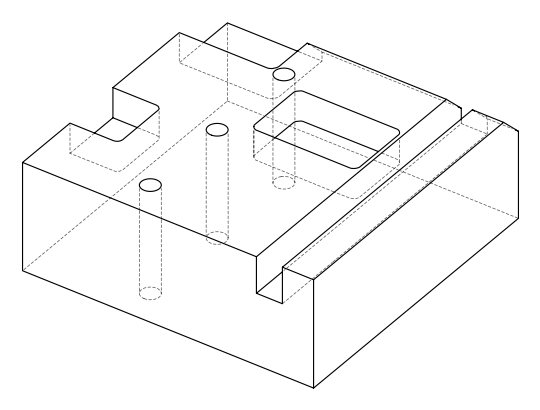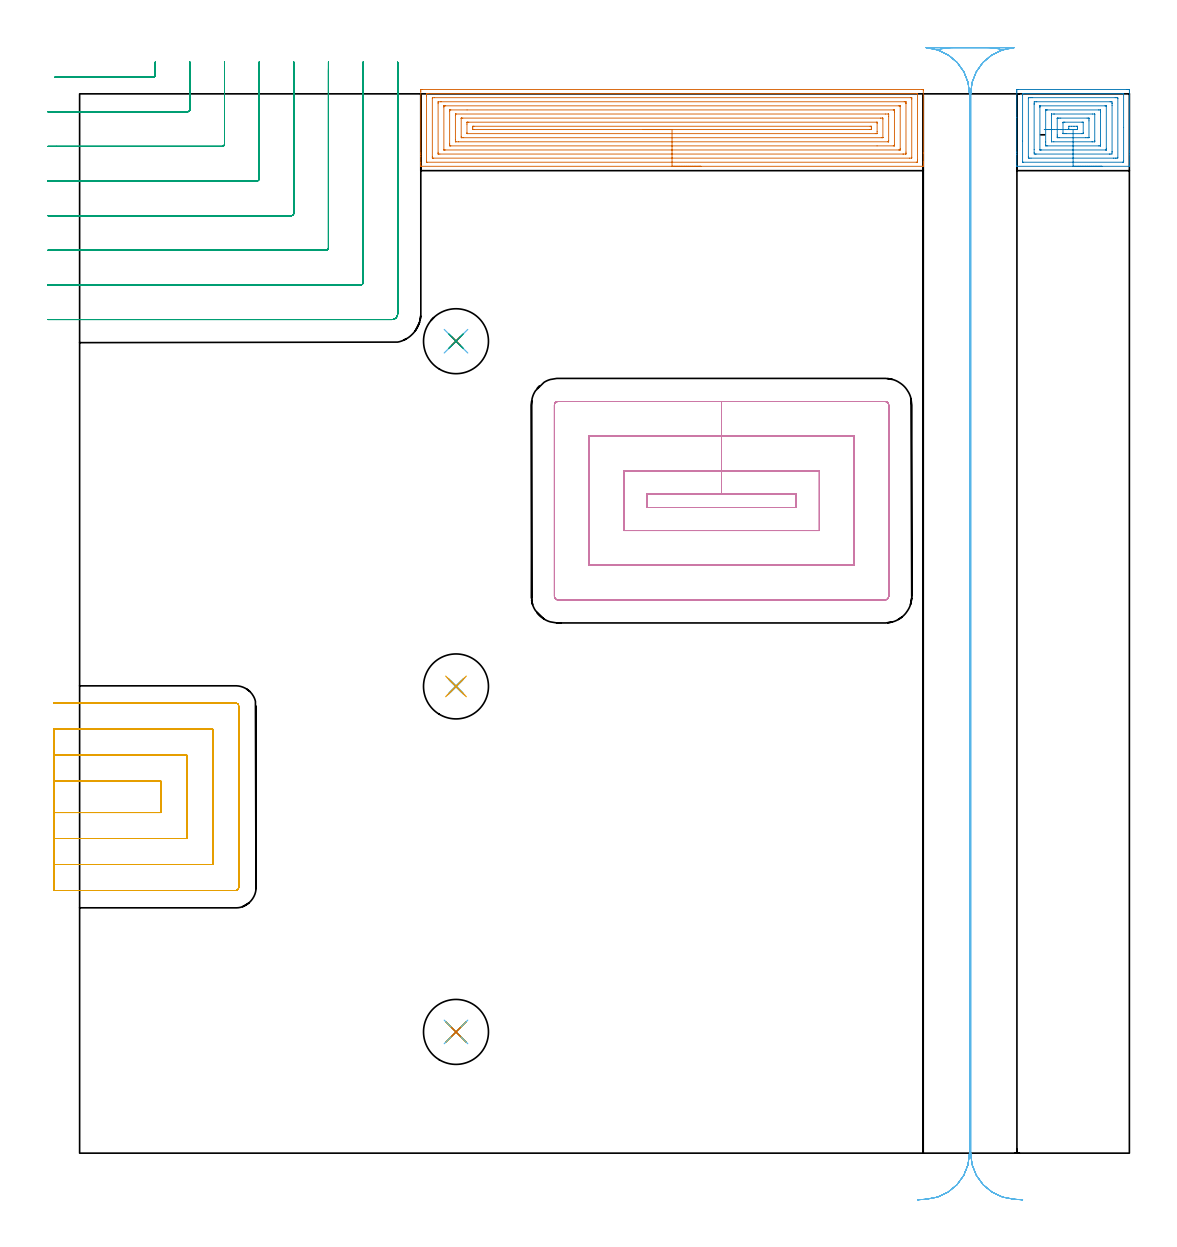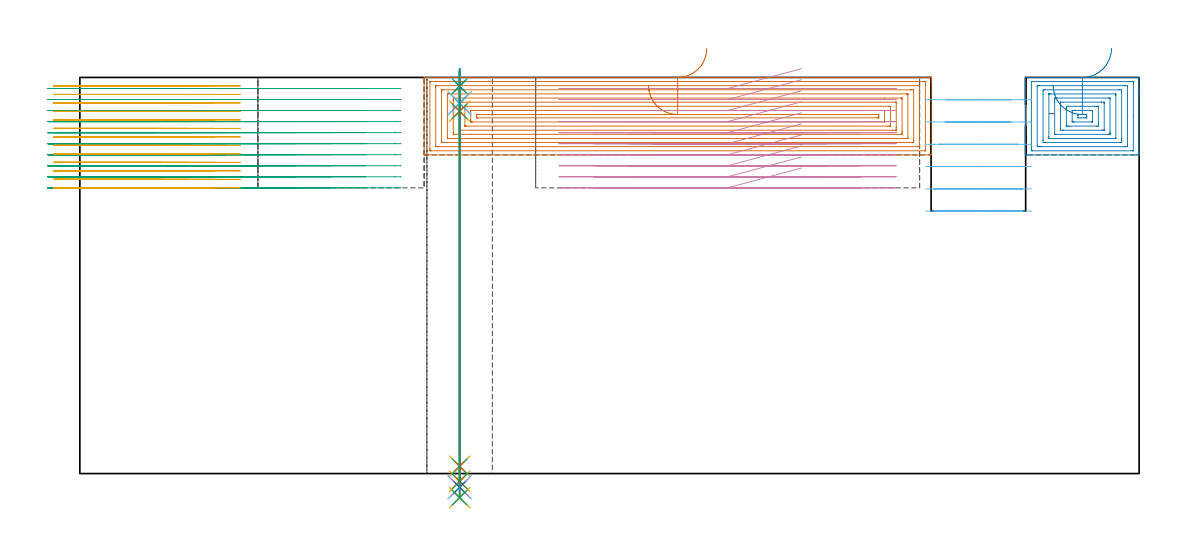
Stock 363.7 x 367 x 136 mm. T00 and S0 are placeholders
(PLAN: 21 operations, 16 tool changes, 97.4 min)
(1 AREA_MILL | FG_CHAMFER_SURFACE | UGT0205_001 | 14.25 min | 67538 mm3)
(2 AREA_MILL_1 | FG_CHAMFER_SURFACE_1 | UGT0205_001 | 3.44 min | 16769 mm3)
(3 MILL_CORNER_NOTCH_RECTANGULAR | CORNER_NOTCH_RECTANGULAR | NXT0201_012 | Follow Part, ap 4, ae 75% | 22.3 min | 382401 mm3)
(4 MILL_RECTANGULAR_POCKET | POCKET_RECTANGULAR_STRAIGHT | NXT0201_012 | Follow Part, ap 4, ae 75% | 20.35 min | 420401 mm3)
(5 MILL_SLOT | SLOT_PARTIAL_RECTANGULAR | NXT0201_011 | Follow Part, ap 3, ae 75% | 21.03 min | 177300 mm3)
(6 MILL_RECTANGULAR_SLOT | SLOT_RECTANGULAR | UGT0201_004 | Follow Part, ap 8, ae 75% | 10.43 min | 539996 mm3)
(7 SPOT_DRILL | STEP1HOLE | NXT0321_9005460120000 | 0.05 min | 153 mm3)
(8 SPOT_DRILL_1 | STEP1HOLE_1 | NXT0321_9005460120000 | 0.05 min | 179 mm3)
(9 SPOT_DRILL_2 | STEP1HOLE_2 | NXT0321_9005460120000 | 0.05 min | 216 mm3)
(10 DRILL_BLIND_HOLE_INTO_CENTER | STEP1HOLE | NXT0301_030 | 0.05 min | 89 mm3)
(11 GUN_DRILL_THROUGH_HOLE | STEP1HOLE | UGT0307_001 | 0.6 min | 2572 mm3)
(12 SPADE_DRILL_TO_ENLARGE_THROUGH_HOLE | STEP1HOLE | UGT0306_005 | 0.57 min | 19640 mm3)
(13 DRILL_TO_ENLARGE_THROUGH_HOLE | STEP1HOLE | UGT0301_054 | 0.59 min | 31497 mm3)
(14 DRILL_BLIND_HOLE_INTO_CENTER_1 | STEP1HOLE_1 | NXT0301_030 | 0.05 min | 110 mm3)
(15 GUN_DRILL_THROUGH_HOLE_1 | STEP1HOLE_1 | UGT0307_001 | 0.6 min | 2512 mm3)
(16 SPADE_DRILL_TO_ENLARGE_THROUGH_HOLE_1 | STEP1HOLE_1 | UGT0306_005 | 0.57 min | 19631 mm3)
(17 DRILL_TO_ENLARGE_THROUGH_HOLE_1 | STEP1HOLE_1 | UGT0301_054 | 0.59 min | 31571 mm3)
(18 DRILL_BLIND_HOLE_INTO_CENTER_2 | STEP1HOLE_2 | NXT0301_030 | 0.05 min | 190 mm3)
(19 GUN_DRILL_THROUGH_HOLE_2 | STEP1HOLE_2 | UGT0307_001 | 0.6 min | 2460 mm3)
(20 SPADE_DRILL_TO_ENLARGE_THROUGH_HOLE_2 | STEP1HOLE_2 | UGT0306_005 | 0.57 min | 19598 mm3)
(21 DRILL_TO_ENLARGE_THROUGH_HOLE_2 | STEP1HOLE_2 | UGT0301_054 | 0.59 min | 31603 mm3)
(TOOL UGT0205_001 | Chamfer Mill 20 x 3 x 45 deg. | D20 FL50 Z2)
(TOOL NXT0201_012 | ENDMILL 16mm [2P460-1600-NA 1630] | D16 FL38 Z6)
(TOOL NXT0201_011 | ENDMILL 12mm [2P460-1200-NA 1630] | D12 FL38 Z6)
(TOOL UGT0201_004 | End Mill 32 mm | D32 FL53 Z6)
(TOOL NXT0321_9005460120000 | NC Spot Drill, 142deg, 12mm, Carbide, Uncoated | D12 PA142 FL30 Z2)
(TOOL NXT0301_030 | Carbide Drill 5.9mm [860.1-0590-018A1-MM 2214] | D5.9 PA140 FL28 Z2)
(TOOL UGT0307_001 | Gun Drill 5 mm | D5 PA130 FL24 Z1)
(TOOL UGT0306_005 | Spade Drill 14.5mm | D14.5 PA132 FL10 Z2)
(TOOL UGT0301_054 | Twist Drill 22.5 mm | D22.5 PA118 FL155 Z2)
(OP 1 AREA_MILL)
G17 G21 G94 G90
T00 M6
G54
G17 G0 G90 X215.25 Y341.9 S1061 M3
G43 Z146. H0
G94 G1 X215.212 Z145.128 F250.
X215.098 Z144.263
X214.909 Z143.412
X214.647 Z142.58
X214.313 Z141.774
X213.91 Z141.
X213.442 Z140.264
X212.91 Z139.572
X212.321 Z138.929
X211.678 Z138.34
X210.986 Z137.808
X210.25 Z137.34
X209.476 Z136.937
X208.67 Z136.603
X207.838 Z136.341
X206.986 Z136.152
X206.122 Z136.038
X205.25 Z136.
X118.344
X118.209 Y341.903 Z135.988
X118.207 Y341.913 Z135.978
X118.2 Y342.214 Z135.685
Y342.696 Z135.203
Y343.268 Z134.627
Y345.322 Z132.575
Y345.92 Z131.975
Y346.505 Z131.391
Y367.716 Z110.181
X118.203 Y368.015 Z109.882
X118.209 Y368.491 Z109.406
X118.307 Y368.494 Z109.403
X118.79 Y368.5 Z109.4
X291.71
X292.117 Y368.496 Z109.402
X292.29 Y368.491 Z109.406
X292.3 Y368.314 Z109.583
Y346.505 Z131.391
Y343.554 Z134.342
Y343.268 Z134.627
Y342.696 Z135.203
Y342.214 Z135.685
Y341.914 Z135.977
X292.292 Y341.903 Z135.988
X292.156 Y341.9 Z136.
X205.25
Y343.314 Z134.586
X120.353 Y343.315 Z134.585
X120.266 Y343.316 Z134.584
X120.224 Y343.319 Z134.581
X120.211 Y343.321 Z134.579
X120.208 Y343.334 Z134.566
X120.204 Y343.426 Z134.474
X120.2 Y343.637 Z134.263
Y366.248 Z111.652
X120.202 Y366.615 Z111.285
X120.21 Y366.986 Z110.914
X120.213 Y367.079 Z110.821
X120.256 Y367.081 Z110.819
X120.361 Y367.084 Z110.816
X120.573 Y367.086 Z110.814
X120.619
X290.147 Y367.085 Z110.815
X290.234 Y367.084 Z110.816
X290.276 Y367.081 Z110.819
X290.29 Y367.079 Z110.821
X290.292 Y367.066 Z110.834
X290.296 Y366.974 Z110.926
X290.3 Y366.763 Z111.137
Y344.152 Z133.748
X290.298 Y343.784 Z134.116
X290.29 Y343.414 Z134.486
X290.287 Y343.321 Z134.579
X290.244 Y343.319 Z134.581
X290.139 Y343.316 Z134.584
X289.927 Y343.314 Z134.586
X289.881
X205.25
Y344.728 Z133.172
X122.665 Y344.729 Z133.171
X122.355 Y344.73 Z133.17
X122.252 Y344.733 Z133.167
X122.22 Y344.735 Z133.165
X122.21 Y344.745 Z133.155
X122.206 Y344.78 Z133.12
X122.202 Y344.882 Z133.018
X122.2 Y345.036 Z132.864
Y345.19 Z132.71
X122.201 Y365.364 Z112.536
X122.202 Y365.515 Z112.385
X122.21 Y365.664 Z112.236
X122.355 Y365.667 Z112.233
X122.937 Y365.671 Z112.229
X287.835
X288.145 Y365.67 Z112.23
X288.248 Y365.667 Z112.233
X288.28 Y365.665 Z112.235
X288.29 Y365.655 Z112.245
X288.294 Y365.62 Z112.28
X288.298 Y365.518 Z112.382
X288.3 Y365.364 Z112.536
Y365.21 Z112.69
X288.299 Y345.036 Z132.864
X288.298 Y344.884 Z133.016
X288.29 Y344.735 Z133.165
X288.145 Y344.733 Z133.167
X287.563 Y344.729 Z133.171
X205.25 Y344.728 Z133.172
Y346.143 Z131.757
X124.804
X124.294 Y346.147 Z131.753
X124.239 Y346.149 Z131.751
X124.21 Y346.152 Z131.748
X124.208 Y346.193 Z131.707
X124.204 Y346.376 Z131.524
X124.2 Y346.742 Z131.158
Y363.596 Z114.304
X124.206 Y364.007 Z113.893
X124.21 Y364.212 Z113.688
X124.218 Y364.251 Z113.649
X124.268 Y364.253 Z113.647
X124.365 Y364.255 Z113.645
X125.029 Y364.257 Z113.643
X125.254
X285.696
X286.206 Y364.253 Z113.647
X286.261 Y364.251 Z113.649
X286.29 Y364.248 Z113.652
X286.292 Y364.207 Z113.693
X286.296 Y364.024 Z113.876
X286.3 Y363.658 Z114.242
Y363.596 Z114.304
X286.299 Y346.804 Z131.096
X286.294 Y346.393 Z131.507
X286.29 Y346.188 Z131.712
X286.282 Y346.149 Z131.751
X286.232 Y346.147 Z131.753
X286.135 Y346.145 Z131.755
X285.471 Y346.143 Z131.757
X285.246
X205.25
Y347.557 Z130.343
X126.68
X126.417 Y347.56 Z130.34
X126.242 Y347.564 Z130.336
X126.208 Y347.568 Z130.332
X126.205 Y347.576 Z130.324
X126.202 Y347.601 Z130.299
X126.201 Y347.687 Z130.213
X126.2 Y362.435 Z115.465
X126.202 Y362.712 Z115.188
X126.205 Y362.788 Z115.112
X126.21 Y362.824 Z115.076
X126.216 Y362.836 Z115.064
X126.285 Y362.838 Z115.062
X126.548 Y362.842 Z115.058
X126.68 Y362.843 Z115.057
X283.82
X284.083 Y362.84 Z115.06
X284.258 Y362.836 Z115.064
X284.292 Y362.832 Z115.068
X284.295 Y362.824 Z115.076
X284.298 Y362.799 Z115.101
X284.299 Y362.712 Z115.188
X284.3 Y347.965 Z129.935
X284.298 Y347.687 Z130.213
X284.295 Y347.612 Z130.288
X284.29 Y347.576 Z130.324
X284.284 Y347.564 Z130.336
X284.215 Y347.562 Z130.338
X283.952 Y347.558 Z130.342
X283.82 Y347.557 Z130.343
X205.25
Y348.971 Z128.929
X128.595 Y348.972 Z128.928
X128.432 Y348.973 Z128.927
X128.302 Y348.975 Z128.925
X128.224 Y348.978 Z128.922
X128.21 Y349.064 Z128.836
X128.205 Y349.455 Z128.445
X128.201 Y349.846 Z128.054
X128.2 Y360.945 Z116.955
X128.202 Y361.334 Z116.566
X128.206 Y361.392 Z116.508
X128.21 Y361.42 Z116.48
X128.23 Y361.422 Z116.478
X128.351 Y361.426 Z116.474
X128.595 Y361.428 Z116.472
X134.234 Y361.429 Z116.471
X281.905 Y361.428 Z116.472
X282.068 Y361.427 Z116.473
X282.198 Y361.425 Z116.475
X282.276 Y361.422 Z116.478
X282.29 Y361.336 Z116.564
X282.295 Y360.945 Z116.955
X282.299 Y360.554 Z117.346
X282.3 Y349.455 Z128.445
X282.298 Y349.066 Z128.834
X282.294 Y349.008 Z128.892
X282.29 Y348.98 Z128.92
X282.27 Y348.978 Z128.922
X282.149 Y348.974 Z128.926
X281.905 Y348.972 Z128.928
X276.279 Y348.971 Z128.929
X205.25
Y350.385 Z127.515
X131.269
X130.377 Y350.386 Z127.514
X130.329 Y350.387 Z127.513
X130.21 Y350.392 Z127.508
X130.203 Y350.429 Z127.471
X130.202 Y350.441 Z127.459
X130.2 Y350.514 Z127.386
Y351.223 Z126.677
X130.201 Y359.529 Z118.371
X130.206 Y359.88 Z118.02
X130.21 Y359.98 Z117.92
X130.215 Y360.009 Z117.891
X130.221 Y360.01 Z117.89
X130.272 Y360.013 Z117.887
X130.377 Y360.014 Z117.886
X130.424 Y360.015 Z117.885
X279.231
X280.123 Y360.014 Z117.886
X280.171 Y360.013 Z117.887
X280.29 Y360.008 Z117.892
X280.297 Y359.971 Z117.929
X280.298 Y359.959 Z117.941
X280.3 Y359.885 Z118.015
Y359.177 Z118.723
X280.299 Y350.871 Z127.029
X280.294 Y350.52 Z127.38
X280.29 Y350.42 Z127.48
X280.285 Y350.391 Z127.509
X280.279 Y350.39 Z127.51
X280.228 Y350.387 Z127.513
X280.123 Y350.385 Z127.515
X280.076
X205.25
Y351.8 Z126.101
X133.051 Z126.1
X132.468 Y351.801 Z126.099
X132.302 Y351.804 Z126.096
X132.25 Y351.806 Z126.094
X132.21 Y351.816 Z126.084
X132.2 Y352.107 Z125.793
X132.201 Y358.504 Z119.396
X132.202 Y358.557 Z119.343
X132.206 Y358.583 Z119.317
X132.209 Y358.591 Z119.309
X132.227 Y358.593 Z119.307
X132.432 Y358.597 Z119.303
X132.742 Y358.6 Z119.3
X277.449
X278.032 Y358.599 Z119.301
X278.198 Y358.596 Z119.304
X278.25 Y358.594 Z119.306
X278.29 Y358.584 Z119.316
X278.3 Y358.293 Z119.607
X278.299 Y351.896 Z126.004
X278.297 Y351.843 Z126.057
X278.294 Y351.817 Z126.083
X278.291 Y351.809 Z126.091
X278.273 Y351.806 Z126.094
X278.068 Y351.803 Z126.097
X277.758 Y351.8 Z126.1
X205.25 Z126.101
Y353.214 Z124.686
X134.291
X134.238 Y353.217 Z124.683
X134.218 Y353.22 Z124.68
X134.21 Y353.23 Z124.67
X134.201 Y353.618 Z124.282
Y356.526 Z121.374
X134.208 Y357.147 Z120.753
X134.218 Y357.18 Z120.72
X134.252 Y357.183 Z120.717
X134.334 Y357.185 Z120.715
X134.501 Y357.186 Z120.714
X134.834
X276.209
X276.262 Y357.183 Z120.717
X276.282 Y357.18 Z120.72
X276.29 Y357.17 Z120.73
X276.299 Y356.782 Z121.118
Y353.874 Z124.026
X276.292 Y353.253 Z124.647
X276.282 Y353.22 Z124.68
X276.248 Y353.217 Z124.683
X276.166 Y353.215 Z124.685
X275.999 Y353.214 Z124.686
X275.666
X205.25
Y354.628 Z123.272
X136.617
X136.486 Y354.629 Z123.271
X136.225 Y354.635 Z123.265
X136.208 Y354.637 Z123.263
X136.205 Y354.643 Z123.257
X136.201 Y354.663 Z123.237
X136.2 Y355.171 Z122.729
X136.203 Y355.642 Z122.258
X136.207 Y355.745 Z122.155
X136.21 Y355.764 Z122.136
X136.267 Y355.768 Z122.132
X136.354 Y355.77 Z122.13
X136.486 Y355.772 Z122.128
X136.617
X273.883
X274.015 Y355.771 Z122.129
X274.276 Y355.765 Z122.135
X274.292 Y355.762 Z122.138
X274.295 Y355.757 Z122.143
X274.299 Y355.737 Z122.163
X274.3 Y355.229 Z122.671
X274.297 Y354.758 Z123.142
X274.293 Y354.655 Z123.245
X274.29 Y354.636 Z123.264
X274.233 Y354.632 Z123.268
X274.146 Y354.629 Z123.271
X274.014 Y354.628 Z123.272
X273.883
X205.25
X204.378 Z123.31
X203.514 Z123.424
X202.662 Z123.613
X201.83 Z123.875
X201.024 Z124.209
X200.25 Z124.612
X199.514 Z125.081
X198.822 Z125.612
X198.179 Z126.201
X197.59 Z126.844
X197.058 Z127.536
X196.59 Z128.272
X196.187 Z129.046
X195.853 Z129.852
X195.591 Z130.684
X195.402 Z131.536
X195.288 Z132.4
X195.25 Z133.272
G0 Z146.
M5
M2
(OP 2 AREA_MILL_1)
G17 G21 G94 G90
T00 M6
G54
G17 G0 G90 X354.2 Y341.9 S1061 M3
G43 Z146. H0
G94 G1 X354.162 Z145.128 F250.
X354.048 Z144.263
X353.859 Z143.412
X353.597 Z142.58
X353.263 Z141.774
X352.86 Z141.
X352.392 Z140.264
X351.86 Z139.572
X351.271 Z138.929
X350.628 Z138.34
X349.936 Z137.808
X349.2 Z137.34
X348.426 Z136.937
X347.62 Z136.603
X346.788 Z136.341
X345.936 Z136.152
X345.072 Z136.038
X344.2 Z136.
X324.748
X324.71 Y341.905 Z135.993
X324.7 Y342.005 Z135.894
Y346.015 Z131.883
Y346.804 Z131.09
Y358.783 Z119.113
Y367.621 Z110.275
X324.702 Y368.015 Z109.88
X324.707 Y368.491 Z109.405
X324.711 Y368.494 Z109.402
X325.19 Y368.5 Z109.4
X362.725
X363.21 Y368.499 Z109.401
X363.689 Y368.494 Z109.402
X363.693 Y368.491 Z109.405
X363.698 Y368.015 Z109.88
X363.7 Y367.526 Z110.37
Y347.293 Z130.601
Y346.804 Z131.09
Y346.015 Z131.883
Y345.92 Z131.979
X363.699 Y342.002 Z135.896
X363.69 Y341.905 Z135.993
X363.652 Y341.9 Z136.
X344.2
Y343.314 Z134.586
X326.912
X326.758 Y343.316 Z134.584
X326.721 Y343.318 Z134.582
X326.71 Y343.321 Z134.579
X326.706 Y343.331 Z134.569
X326.701 Y343.365 Z134.535
X326.7 Y350.597 Z127.303
Y366.506 Z111.394
X326.702 Y366.764 Z111.136
X326.705 Y366.936 Z110.964
X326.71 Y367.069 Z110.831
X326.751 Y367.079 Z110.821
X326.958 Y367.085 Z110.815
X327.004
X361.488 Y367.086 Z110.814
X361.642 Y367.084 Z110.816
X361.679 Y367.082 Z110.818
X361.69 Y367.079 Z110.821
X361.694 Y367.069 Z110.831
X361.699 Y367.035 Z110.865
X361.7 Y355.384 Z122.516
Y343.894 Z134.006
X361.698 Y343.636 Z134.264
X361.695 Y343.464 Z134.436
X361.69 Y343.331 Z134.569
X361.649 Y343.321 Z134.579
X361.442 Y343.315 Z134.585
X361.396
X344.2 Y343.314 Z134.586
Y344.728 Z133.172
X329.611 Y344.729 Z133.171
X329.032 Y344.731 Z133.169
X328.727 Y344.736 Z133.164
X328.702 Y345.036 Z132.864
X328.7 Y345.062 Z132.838
X328.701 Y365.389 Z112.511
X328.727 Y365.664 Z112.236
X329.305 Y365.67 Z112.23
X329.611 Y365.671 Z112.229
X330.187 Y365.672 Z112.228
X358.789 Y365.671 Z112.229
X359.368 Y365.669 Z112.231
X359.673 Y365.664 Z112.236
X359.698 Y365.364 Z112.536
X359.699 Y365.338 Z112.562
Y345.011 Z132.889
X359.673 Y344.736 Z133.164
X359.095 Y344.73 Z133.17
X358.789 Y344.729 Z133.171
X358.213 Y344.728 Z133.172
X344.2
Y346.143 Z131.757
X331.379
X331.155 Y346.144 Z131.756
X330.719 Y346.15 Z131.75
X330.702 Y346.596 Z131.304
X330.7 Y347.687 Z130.213
X330.701 Y363.39 Z114.51
X330.705 Y363.596 Z114.304
X330.725 Y364.25 Z113.65
X331.379 Y364.256 Z113.644
X331.602 Y364.257 Z113.643
X357.021
X357.245 Y364.256 Z113.644
X357.681 Y364.25 Z113.65
X357.698 Y363.804 Z114.096
X357.699 Y363.596 Z114.304
X357.7 Y362.917 Z114.983
X357.699 Y347.009 Z130.891
X357.695 Y346.804 Z131.096
X357.675 Y346.15 Z131.75
X357.021 Y346.144 Z131.756
X356.798 Y346.143 Z131.757
X344.2
Y347.557 Z130.343
X333.148
X333.017 Y347.559 Z130.341
X332.757 Y347.564 Z130.336
X332.709 Y347.569 Z130.331
X332.706 Y347.585 Z130.315
X332.703 Y347.624 Z130.276
X332.701 Y347.687 Z130.213
X332.7 Y362.276 Z115.624
X332.704 Y362.712 Z115.188
X332.707 Y362.823 Z115.077
X332.709 Y362.832 Z115.068
X332.731 Y362.836 Z115.064
X332.799 Y362.84 Z115.06
X332.886 Y362.842 Z115.058
X355.252 Y362.843 Z115.057
X355.383 Y362.841 Z115.059
X355.644 Y362.836 Z115.064
X355.691 Y362.831 Z115.069
X355.694 Y362.815 Z115.085
X355.697 Y362.776 Z115.124
X355.699 Y362.712 Z115.188
X355.7 Y348.124 Z129.776
X355.696 Y347.687 Z130.213
X355.693 Y347.577 Z130.323
X355.691 Y347.567 Z130.333
X355.669 Y347.564 Z130.336
X355.601 Y347.56 Z130.34
X355.514 Y347.558 Z130.342
X344.2 Y347.557 Z130.343
Y348.971 Z128.929
X335.4 Y348.972 Z128.928
X334.916 Y348.975 Z128.925
X334.756 Y348.978 Z128.922
X334.71 Y348.986 Z128.914
X334.705 Y349.095 Z128.805
X334.702 Y349.239 Z128.661
X334.7 Y350.339 Z127.561
X334.701 Y361.159 Z116.741
X334.71 Y361.376 Z116.524
X334.714 Y361.423 Z116.477
X334.735 Y361.425 Z116.475
X334.795 Y361.427 Z116.473
X334.916 Y361.429 Z116.471
X335.316
X353. Y361.428 Z116.472
X353.484 Y361.425 Z116.475
X353.644 Y361.422 Z116.478
X353.69 Y361.414 Z116.486
X353.695 Y361.304 Z116.596
X353.698 Y361.161 Z116.739
X353.7 Y360.945 Z116.955
Y360.729 Z117.171
X353.699 Y349.241 Z128.659
X353.69 Y349.024 Z128.876
X353.686 Y348.977 Z128.923
X353.665 Y348.975 Z128.925
X353.605 Y348.973 Z128.927
X353.484 Y348.972 Z128.928
X353.084 Y348.971 Z128.929
X344.2
Y350.385 Z127.515
X337.522
X336.729 Y350.391 Z127.509
X336.712 Y350.392 Z127.508
X336.709 Y350.41 Z127.49
X336.704 Y350.462 Z127.438
X336.701 Y350.569 Z127.331
X336.7 Y359.611 Z118.289
X336.701 Y359.828 Z118.072
X336.704 Y359.937 Z117.963
X336.709 Y359.99 Z117.91
X336.713 Y360.008 Z117.892
X336.736 Y360.01 Z117.89
X337.569 Y360.015 Z117.885
X337.615
X350.878
X351.671 Y360.009 Z117.891
X351.688 Y360.008 Z117.892
X351.691 Y359.99 Z117.91
X351.696 Y359.938 Z117.962
X351.699 Y359.831 Z118.069
X351.7 Y350.789 Z127.111
X351.699 Y350.572 Z127.328
X351.696 Y350.463 Z127.437
X351.691 Y350.41 Z127.49
X351.687 Y350.392 Z127.508
X351.664 Y350.39 Z127.51
X350.831 Y350.385 Z127.515
X350.785
X344.2
Y351.8 Z126.1
X339.337
X338.755 Y351.804 Z126.096
X338.721 Y351.806 Z126.094
X338.71 Y351.815 Z126.085
X338.704 Y351.856 Z126.044
X338.701 Y352.107 Z125.793
X338.7 Y352.743 Z125.157
X338.701 Y358.452 Z119.448
X338.703 Y358.532 Z119.368
X338.706 Y358.571 Z119.329
X338.709 Y358.587 Z119.313
X338.725 Y358.593 Z119.307
X339.032 Y358.598 Z119.302
X339.337 Y358.599 Z119.301
X339.914 Y358.6 Z119.3
X349.063
X349.644 Y358.596 Z119.304
X349.679 Y358.594 Z119.306
X349.69 Y358.585 Z119.315
X349.696 Y358.544 Z119.356
X349.699 Y358.293 Z119.607
X349.7 Y357.657 Z120.243
X349.699 Y351.947 Z125.953
X349.697 Y351.868 Z126.032
X349.694 Y351.829 Z126.071
X349.691 Y351.813 Z126.087
X349.675 Y351.807 Z126.093
X349.368 Y351.802 Z126.098
X349.063 Y351.801 Z126.099
X348.486 Y351.8 Z126.1
X344.2
Y353.214 Z124.686
X341.766
X341.105 Y353.215 Z124.685
X340.879 Y353.217 Z124.683
X340.756 Y353.221 Z124.679
X340.709 Y353.228 Z124.672
X340.707 Y353.255 Z124.645
X340.701 Y353.394 Z124.506
Y356.93 Z120.97
X340.705 Y357.066 Z120.834
X340.71 Y357.168 Z120.732
X340.776 Y357.179 Z120.721
X341.105 Y357.184 Z120.716
X341.329 Y357.186 Z120.714
X347.295 Y357.185 Z120.715
X347.521 Y357.183 Z120.717
X347.644 Y357.179 Z120.721
X347.691 Y357.172 Z120.728
X347.693 Y357.145 Z120.755
X347.699 Y357.006 Z120.894
Y353.47 Z124.43
X347.695 Y353.334 Z124.566
X347.69 Y353.232 Z124.668
X347.624 Y353.221 Z124.679
X347.295 Y353.216 Z124.684
X347.071 Y353.214 Z124.686
X344.2
Y354.628 Z123.272
X343.888
X343.004
X342.874 Y354.629 Z123.271
X342.744 Y354.633 Z123.267
X342.715 Y354.635 Z123.265
X342.709 Y354.655 Z123.245
X342.703 Y354.7 Z123.2
X342.701 Y354.758 Z123.142
X342.7 Y354.932 Z122.968
X342.703 Y355.642 Z122.258
X342.706 Y355.728 Z122.172
X342.71 Y355.765 Z122.135
X342.747 Y355.768 Z122.132
X342.874 Y355.77 Z122.13
X343.628 Y355.772 Z122.128
X344.512
X345.396
X345.526 Y355.771 Z122.129
X345.656 Y355.767 Z122.133
X345.685 Y355.765 Z122.135
X345.691 Y355.745 Z122.155
X345.697 Y355.7 Z122.2
X345.699 Y355.642 Z122.258
X345.7 Y355.468 Z122.432
X345.697 Y354.758 Z123.142
X345.693 Y354.672 Z123.228
X345.69 Y354.635 Z123.265
X345.652 Y354.632 Z123.268
X345.526 Y354.63 Z123.27
X344.772 Y354.628 Z123.272
X344.2
X343.328 Z123.31
X342.463 Z123.424
X341.612 Z123.613
X340.78 Z123.875
X339.974 Z124.209
X339.2 Z124.612
X338.464 Z125.081
X337.772 Y354.627 Z125.612
X337.129 Z126.201
X336.54 Z126.845
X336.009 Z127.537
X335.54 Z128.273
X335.137 Z129.047
X334.803 Z129.853
X334.541 Z130.685
X334.352 Z131.536
X334.239 Z132.401
X334.201 Z133.273
G0 Z146.
M5
M2
(OP 3 MILL_CORNER_NOTCH_RECTANGULAR)
G17 G21 G94 G90
T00 M6
G54
G17 G0 G90 X-8.51 Y372.8 S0 M3
G43 Z146. H1
Z132.21
G94 G1 X-5.51 F250.
X25.406 F500.
G3 X26.2 Y373.594 R0.8
G1 Y374.746
Y375.
X26.209 Y378. F250.
G0 Z146.
X-11. Y360.8
Z132.21
G1 X-8.
X37.406 F500.
G3 X38.2 Y361.594 R0.8
G1 Y374.746
Y375.
X38.211 Y378. F250.
G0 Z146.
X-11. Y348.8
Z132.21
G1 X-8.
X49.405 F500.
G3 X50.2 Y349.595 R0.8
G1 Y374.746
X50.201 Y375.
X50.213 Y378. F250.
G0 Z146.
X-11. Y336.8
Z132.21
G1 X-8.
X61.405 F500.
G3 X62.2 Y337.595 R0.8
G1 Y374.746
X62.201 Y375.
X62.217 Y378. F250.
G0 Z146.
X-11. Y324.8
Z132.21
G1 X-8.
X73.405 F500.
G3 X74.2 Y325.595 R0.8
G1 Y374.746
X74.201 Y375.
X74.222 Y378. F250.
G0 Z146.
X-11. Y312.8
Z132.21
G1 X-8.
X85.404 F500.
G3 X86.2 Y313.596 R0.8
G1 Y374.746
G2 X86.201 Y375. R24.
G1 X86.233 Y378. F250.
G0 Z146.
X-11. Y300.8
Z132.21
G1 X-8.
X97.404 F500.
G3 X98.2 Y301.596 R0.8
G1 Y374.746
G2 X98.203 Y375. R12.
G1 X98.266 Y377.999 F250.
G0 Z146.
X-11. Y288.8
Z132.21
G1 X-8.
X108.2 F500.
G3 X110.2 Y290.8 R2.
G1 Y374.746
Y377.746 F250.
G0 Z146.
X-8.51 Y372.8
Z128.42
G1 X-5.51
X25.406 F500.
G3 X26.2 Y373.594 R0.8
G1 Y374.746
Y375.
X26.209 Y378. F250.
G0 Z146.
X-11. Y360.8
Z128.42
G1 X-8.
X37.406 F500.
G3 X38.2 Y361.594 R0.8
G1 Y374.746
Y375.
X38.211 Y378. F250.
G0 Z146.
X-11. Y348.8
Z128.42
G1 X-8.
X49.405 F500.
G3 X50.2 Y349.595 R0.8
G1 Y374.746
X50.201 Y375.
X50.213 Y378. F250.
G0 Z146.
X-11. Y336.8
Z128.42
G1 X-8.
X61.405 F500.
G3 X62.2 Y337.595 R0.8
G1 Y374.746
X62.201 Y375.
X62.217 Y378. F250.
G0 Z146.
X-11. Y324.8
Z128.42
G1 X-8.
X73.405 F500.
G3 X74.2 Y325.595 R0.8
G1 Y374.746
X74.201 Y375.
X74.222 Y378. F250.
G0 Z146.
X-11. Y312.8
Z128.42
G1 X-8.
X85.404 F500.
G3 X86.2 Y313.596 R0.8
G1 Y374.746
G2 X86.201 Y375. R24.
G1 X86.233 Y378. F250.
G0 Z146.
X-11. Y300.8
Z128.42
G1 X-8.
X97.404 F500.
G3 X98.2 Y301.596 R0.8
G1 Y374.746
G2 X98.203 Y375. R12.
G1 X98.266 Y377.999 F250.
G0 Z146.
X-11. Y288.8
Z128.42
G1 X-8.
X108.2 F500.
G3 X110.2 Y290.8 R2.
G1 Y374.746
Y377.746 F250.
G0 Z146.
X-8.51 Y372.8
Z124.63
G1 X-5.51
X25.406 F500.
G3 X26.2 Y373.594 R0.8
G1 Y374.746
Y375.
X26.209 Y378. F250.
G0 Z146.
X-11. Y360.8
Z124.63
G1 X-8.
X37.406 F500.
G3 X38.2 Y361.594 R0.8
G1 Y374.746
Y375.
X38.211 Y378. F250.
G0 Z146.
X-11. Y348.8
Z124.63
G1 X-8.
X49.405 F500.
G3 X50.2 Y349.595 R0.8
G1 Y374.746
X50.201 Y375.
X50.213 Y378. F250.
G0 Z146.
X-11. Y336.8
Z124.63
G1 X-8.
X61.405 F500.
G3 X62.2 Y337.595 R0.8
G1 Y374.746
X62.201 Y375.
X62.217 Y378. F250.
G0 Z146.
X-11. Y324.8
Z124.63
G1 X-8.
X73.405 F500.
G3 X74.2 Y325.595 R0.8
G1 Y374.746
X74.201 Y375.
X74.222 Y378. F250.
G0 Z146.
X-11. Y312.8
Z124.63
G1 X-8.
X85.404 F500.
G3 X86.2 Y313.596 R0.8
G1 Y374.746
G2 X86.201 Y375. R24.
G1 X86.233 Y378. F250.
G0 Z146.
X-11. Y300.8
Z124.63
G1 X-8.
X97.404 F500.
G3 X98.2 Y301.596 R0.8
G1 Y374.746
G2 X98.203 Y375. R12.
G1 X98.266 Y377.999 F250.
G0 Z146.
X-11. Y288.8
Z124.63
G1 X-8.
X108.2 F500.
G3 X110.2 Y290.8 R2.
G1 Y374.746
Y377.746 F250.
G0 Z146.
X-8.51 Y372.8
Z120.84
G1 X-5.51
X25.406 F500.
G3 X26.2 Y373.594 R0.8
G1 Y374.745
Y375.
X26.209 Y378. F250.
G0 Z146.
X-11. Y360.8
Z120.84
G1 X-8.
X37.406 F500.
G3 X38.2 Y361.594 R0.8
G1 Y374.745
Y375.
X38.211 Y378. F250.
G0 Z146.
X-11. Y348.8
Z120.84
G1 X-8.
X49.405 F500.
G3 X50.2 Y349.595 R0.8
G1 Y374.745
X50.201 Y375.
X50.213 Y378. F250.
G0 Z146.
X-11. Y336.8
Z120.84
G1 X-8.
X61.405 F500.
G3 X62.2 Y337.595 R0.8
G1 Y374.745
X62.201 Y375.
X62.217 Y378. F250.
G0 Z146.
X-11. Y324.8
Z120.84
G1 X-8.
X73.405 F500.
G3 X74.2 Y325.595 R0.8
G1 Y374.745
G2 X74.201 Y375. R36.
G1 X74.222 Y378. F250.
G0 Z146.
X-11. Y312.8
Z120.84
G1 X-8.
X85.404 F500.
G3 X86.2 Y313.596 R0.8
G1 Y374.745
G2 X86.201 Y375. R24.
G1 X86.233 Y378. F250.
G0 Z146.
X-11. Y300.8
Z120.84
G1 X-8.
X97.404 F500.
G3 X98.2 Y301.596 R0.8
G1 Y374.745
G2 X98.203 Y375. R12.
G1 X98.266 Y377.999 F250.
G0 Z146.
X-11. Y288.8
Z120.84
G1 X-8.
X108.2 F500.
G3 X110.2 Y290.8 R2.
G1 Y374.745
Y377.745 F250.
G0 Z146.
X-8.51 Y372.8
Z117.05
G1 X-5.51
X25.406 F500.
G3 X26.2 Y373.594 R0.8
G1 Y374.933
Y375.
X26.202 Y378. F250.
G0 Z146.
X-11. Y360.8
Z117.05
G1 X-8.
X37.406 F500.
G3 X38.2 Y361.594 R0.8
G1 Y374.933
Y375.
X38.203 Y378. F250.
G0 Z146.
X-11. Y348.8
Z117.05
G1 X-8.
X49.405 F500.
G3 X50.2 Y349.595 R0.8
G1 Y374.933
Y375.
X50.203 Y378. F250.
G0 Z146.
X-11. Y336.8
Z117.05
G1 X-8.
X61.405 F500.
G3 X62.2 Y337.595 R0.8
G1 Y374.933
Y375.
X62.204 Y378. F250.
G0 Z146.
X-11. Y324.8
Z117.05
G1 X-8.
X73.405 F500.
G3 X74.2 Y325.595 R0.8
G1 Y374.933
Y375.
X74.206 Y378. F250.
G0 Z146.
X-11. Y312.8
Z117.05
G1 X-8.
X85.404 F500.
G3 X86.2 Y313.596 R0.8
G1 Y374.933
Y375.
X86.209 Y378. F250.
G0 Z146.
X-11. Y300.8
Z117.05
G1 X-8.
X97.404 F500.
G3 X98.2 Y301.596 R0.8
G1 Y374.933
Y375.
X98.217 Y378. F250.
G0 Z146.
X-11. Y288.8
Z117.05
G1 X-8.
X108.2 F500.
G3 X110.2 Y290.8 R2.
G1 Y374.933
Y377.933 F250.
G0 Z146.
X-8.51 Y372.8
Z113.26
G1 X-5.51
X25.406 F500.
G3 X26.2 Y373.594 R0.8
G1 Y375.
Y378. F250.
G0 Z146.
X-11. Y360.8
Z113.26
G1 X-8.
X37.406 F500.
G3 X38.2 Y361.594 R0.8
G1 Y375.
Y378. F250.
G0 Z146.
X-11. Y348.8
Z113.26
G1 X-8.
X49.405 F500.
G3 X50.2 Y349.595 R0.8
G1 Y375.
Y378. F250.
G0 Z146.
X-11. Y336.8
Z113.26
G1 X-8.
X61.405 F500.
G3 X62.2 Y337.595 R0.8
G1 Y375.
Y378. F250.
G0 Z146.
X-11. Y324.8
Z113.26
G1 X-8.
X73.405 F500.
G3 X74.2 Y325.595 R0.8
G1 Y375.
Y378. F250.
G0 Z146.
X-11. Y312.8
Z113.26
G1 X-8.
X85.404 F500.
G3 X86.2 Y313.596 R0.8
G1 Y375.
Y378. F250.
G0 Z146.
X-11. Y300.8
Z113.26
G1 X-8.
X97.404 F500.
G3 X98.2 Y301.596 R0.8
G1 Y375.
Y378. F250.
G0 Z146.
X-11. Y288.8
Z113.26
G1 X-8.
X108.2 F500.
G3 X110.2 Y290.8 R2.
G1 Y375.
Y378. F250.
G0 Z146.
X-8.51 Y372.8
Z109.47
G1 X-5.51
X25.406 F500.
G3 X26.2 Y373.594 R0.8
G1 Y375.
Y378. F250.
G0 Z146.
X-11. Y360.8
Z109.47
G1 X-8.
X37.406 F500.
G3 X38.2 Y361.594 R0.8
G1 Y375.
Y378. F250.
G0 Z146.
X-11. Y348.8
Z109.47
G1 X-8.
X49.405 F500.
G3 X50.2 Y349.595 R0.8
G1 Y375.
Y378. F250.
G0 Z146.
X-11. Y336.8
Z109.47
G1 X-8.
X61.405 F500.
G3 X62.2 Y337.595 R0.8
G1 Y375.
Y378. F250.
G0 Z146.
X-11. Y324.8
Z109.47
G1 X-8.
X73.405 F500.
G3 X74.2 Y325.595 R0.8
G1 Y375.
Y378. F250.
G0 Z146.
X-11. Y312.8
Z109.47
G1 X-8.
X85.404 F500.
G3 X86.2 Y313.596 R0.8
G1 Y375.
Y378. F250.
G0 Z146.
X-11. Y300.8
Z109.47
G1 X-8.
X97.404 F500.
G3 X98.2 Y301.596 R0.8
G1 Y375.
Y378. F250.
G0 Z146.
X-11. Y288.8
Z109.47
G1 X-8.
X108.2 F500.
G3 X110.2 Y290.8 R2.
G1 Y375.
Y378. F250.
G0 Z146.
X-8.51 Y372.8
Z105.68
G1 X-5.51
X25.406 F500.
G3 X26.2 Y373.594 R0.8
G1 Y375.
Y378. F250.
G0 Z146.
X-11. Y360.8
Z105.68
G1 X-8.
X37.406 F500.
G3 X38.2 Y361.594 R0.8
G1 Y375.
Y378. F250.
G0 Z146.
X-11. Y348.8
Z105.68
G1 X-8.
X49.405 F500.
G3 X50.2 Y349.595 R0.8
G1 Y375.
Y378. F250.
G0 Z146.
X-11. Y336.8
Z105.68
G1 X-8.
X61.405 F500.
G3 X62.2 Y337.595 R0.8
G1 Y375.
Y378. F250.
G0 Z146.
X-11. Y324.8
Z105.68
G1 X-8.
X73.405 F500.
G3 X74.2 Y325.595 R0.8
G1 Y375.
Y378. F250.
G0 Z146.
X-11. Y312.8
Z105.68
G1 X-8.
X85.404 F500.
G3 X86.2 Y313.596 R0.8
G1 Y375.
Y378. F250.
G0 Z146.
X-11. Y300.8
Z105.68
G1 X-8.
X97.404 F500.
G3 X98.2 Y301.596 R0.8
G1 Y375.
Y378. F250.
G0 Z146.
X-11. Y288.8
Z105.68
G1 X-8.
X108.2 F500.
G3 X110.2 Y290.8 R2.
G1 Y375.
Y378. F250.
G0 Z146.
X-8.51 Y372.8
Z101.89
G1 X-5.51
X25.406 F500.
G3 X26.2 Y373.594 R0.8
G1 Y375.
Y378. F250.
G0 Z146.
X-11. Y360.8
Z101.89
G1 X-8.
X37.406 F500.
G3 X38.2 Y361.594 R0.8
G1 Y375.
Y378. F250.
G0 Z146.
X-11. Y348.8
Z101.89
G1 X-8.
X49.405 F500.
G3 X50.2 Y349.595 R0.8
G1 Y375.
Y378. F250.
G0 Z146.
X-11. Y336.8
Z101.89
G1 X-8.
X61.405 F500.
G3 X62.2 Y337.595 R0.8
G1 Y375.
Y378. F250.
G0 Z146.
X-11. Y324.8
Z101.89
G1 X-8.
X73.405 F500.
G3 X74.2 Y325.595 R0.8
G1 Y375.
Y378. F250.
G0 Z146.
X-11. Y312.8
Z101.89
G1 X-8.
X85.404 F500.
G3 X86.2 Y313.596 R0.8
G1 Y375.
Y378. F250.
G0 Z146.
X-11. Y300.8
Z101.89
G1 X-8.
X97.404 F500.
G3 X98.2 Y301.596 R0.8
G1 Y375.
Y378. F250.
G0 Z146.
X-11. Y288.8
Z101.89
G1 X-8.
X108.2 F500.
G3 X110.2 Y290.8 R2.
G1 Y375.
Y378. F250.
G0 Z146.
X-8.51 Y372.8
Z98.1
G1 X-5.51
X25.406 F500.
G3 X26.2 Y373.594 R0.8
G1 Y375.
Y378. F250.
G0 Z146.
X-11. Y360.8
Z98.1
G1 X-8.
X37.406 F500.
G3 X38.2 Y361.594 R0.8
G1 Y375.
Y378. F250.
G0 Z146.
X-11. Y348.8
Z98.1
G1 X-8.
X49.405 F500.
G3 X50.2 Y349.595 R0.8
G1 Y375.
Y378. F250.
G0 Z146.
X-11. Y336.8
Z98.1
G1 X-8.
X61.405 F500.
G3 X62.2 Y337.595 R0.8
G1 Y375.
Y378. F250.
G0 Z146.
X-11. Y324.8
Z98.1
G1 X-8.
X73.405 F500.
G3 X74.2 Y325.595 R0.8
G1 Y375.
Y378. F250.
G0 Z146.
X-11. Y312.8
Z98.1
G1 X-8.
X85.404 F500.
G3 X86.2 Y313.596 R0.8
G1 Y375.
Y378. F250.
G0 Z146.
X-11. Y300.8
Z98.1
G1 X-8.
X97.404 F500.
G3 X98.2 Y301.596 R0.8
G1 Y375.
Y378. F250.
G0 Z146.
X-11. Y288.8
Z98.1
G1 X-8.
X108.2 F500.
G3 X110.2 Y290.8 R2.
G1 Y375.
Y378. F250.
G0 Z146.
M5
M2
(OP 4 MILL_RECTANGULAR_POCKET)
G17 G21 G94 G90
T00 M6
G54
G17 G0 G90 X247.741 Y228.4 S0 M3
G43 Z146. H1
Z139.
G94 G1 X222.4 Z132.21 F250.
X196.5 F500.
Y223.7
X248.3
Y228.4
X222.4
Y236.4
X188.5
Y215.7
X256.3
Y236.4
X222.4
Y248.4
X176.5
Y203.7
X268.3
Y248.4
X222.4
Y260.4
X165.7
G3 X164.5 Y259.2 R1.2
G1 Y192.9
G3 X165.7 Y191.7 R1.2
G1 X279.1
G3 X280.3 Y192.9 R1.2
G1 Y259.2
G3 X279.1 Y260.4 R1.2
G1 X222.4
X221.4
G0 X247.741 Y228.4 Z135.21
G1 X222.4 Z128.42 F250.
X196.5 F500.
Y223.7
X248.3
Y228.4
X222.4
Y236.4
X188.5
Y215.7
X256.3
Y236.4
X222.4
Y248.4
X176.5
Y203.7
X268.3
Y248.4
X222.4
Y260.4
X165.7
G3 X164.5 Y259.2 R1.2
G1 Y192.9
G3 X165.7 Y191.7 R1.2
G1 X279.1
G3 X280.3 Y192.9 R1.2
G1 Y259.2
G3 X279.1 Y260.4 R1.2
G1 X222.4
X221.4
G0 X247.741 Y228.4 Z131.42
G1 X222.4 Z124.63 F250.
X196.5 F500.
Y223.7
X248.3
Y228.4
X222.4
Y236.4
X188.5
Y215.7
X256.3
Y236.4
X222.4
Y248.4
X176.5
Y203.7
X268.3
Y248.4
X222.4
Y260.4
X165.7
G3 X164.5 Y259.2 R1.2
G1 Y192.9
G3 X165.7 Y191.7 R1.2
G1 X279.1
G3 X280.3 Y192.9 R1.2
G1 Y259.2
G3 X279.1 Y260.4 R1.2
G1 X222.4
X221.4
G0 X247.741 Y228.4 Z127.63
G1 X222.4 Z120.84 F250.
X196.5 F500.
Y223.7
X248.3
Y228.4
X222.4
Y236.4
X188.5
Y215.7
X256.3
Y236.4
X222.4
Y248.4
X176.5
Y203.7
X268.3
Y248.4
X222.4
Y260.4
X165.7
G3 X164.5 Y259.2 R1.2
G1 Y192.9
G3 X165.7 Y191.7 R1.2
G1 X279.1
G3 X280.3 Y192.9 R1.2
G1 Y259.2
G3 X279.1 Y260.4 R1.2
G1 X222.4
X221.4
G0 X247.741 Y228.4 Z123.84
G1 X222.4 Z117.05 F250.
X196.5 F500.
Y223.7
X248.3
Y228.4
X222.4
Y236.4
X188.5
Y215.7
X256.3
Y236.4
X222.4
Y248.4
X176.5
Y203.7
X268.3
Y248.4
X222.4
Y260.4
X165.7
G3 X164.5 Y259.2 R1.2
G1 Y192.9
G3 X165.7 Y191.7 R1.2
G1 X279.1
G3 X280.3 Y192.9 R1.2
G1 Y259.2
G3 X279.1 Y260.4 R1.2
G1 X222.4
X221.4
G0 X247.741 Y228.4 Z120.05
G1 X222.4 Z113.26 F250.
X196.5 F500.
Y223.7
X248.3
Y228.4
X222.4
Y236.4
X188.5
Y215.7
X256.3
Y236.4
X222.4
Y248.4
X176.5
Y203.7
X268.3
Y248.4
X222.4
Y260.4
X165.7
G3 X164.5 Y259.2 R1.2
G1 Y192.9
G3 X165.7 Y191.7 R1.2
G1 X279.1
G3 X280.3 Y192.9 R1.2
G1 Y259.2
G3 X279.1 Y260.4 R1.2
G1 X222.4
X221.4
G0 X247.741 Y228.4 Z116.26
G1 X222.4 Z109.47 F250.
X196.5 F500.
Y223.7
X248.3
Y228.4
X222.4
Y236.4
X188.5
Y215.7
X256.3
Y236.4
X222.4
Y248.4
X176.5
Y203.7
X268.3
Y248.4
X222.4
Y260.4
X165.7
G3 X164.5 Y259.2 R1.2
G1 Y192.9
G3 X165.7 Y191.7 R1.2
G1 X279.1
G3 X280.3 Y192.9 R1.2
G1 Y259.2
G3 X279.1 Y260.4 R1.2
G1 X222.4
X221.4
G0 X247.741 Y228.4 Z112.47
G1 X222.4 Z105.68 F250.
X196.5 F500.
Y223.7
X248.3
Y228.4
X222.4
Y236.4
X188.5
Y215.7
X256.3
Y236.4
X222.4
Y248.4
X176.5
Y203.7
X268.3
Y248.4
X222.4
Y260.4
X165.7
G3 X164.5 Y259.2 R1.2
G1 Y192.9
G3 X165.7 Y191.7 R1.2
G1 X279.1
G3 X280.3 Y192.9 R1.2
G1 Y259.2
G3 X279.1 Y260.4 R1.2
G1 X222.4
X221.4
G0 X247.741 Y228.4 Z108.68
G1 X222.4 Z101.89 F250.
X196.5 F500.
Y223.7
X248.3
Y228.4
X222.4
Y236.4
X188.5
Y215.7
X256.3
Y236.4
X222.4
Y248.4
X176.5
Y203.7
X268.3
Y248.4
X222.4
Y260.4
X165.7
G3 X164.5 Y259.2 R1.2
G1 Y192.9
G3 X165.7 Y191.7 R1.2
G1 X279.1
G3 X280.3 Y192.9 R1.2
G1 Y259.2
G3 X279.1 Y260.4 R1.2
G1 X222.4
X221.4
G0 X247.741 Y228.4 Z104.89
G1 X222.4 Z98.1 F250.
X196.5 F500.
Y223.7
X248.3
Y228.4
X222.4
Y236.4
X188.5
Y215.7
X256.3
Y236.4
X222.4
Y248.4
X176.5
Y203.7
X268.3
Y248.4
X222.4
Y260.4
X165.7
G3 X164.5 Y259.2 R1.2
G1 Y192.9
G3 X165.7 Y191.7 R1.2
G1 X279.1
G3 X280.3 Y192.9 R1.2
G1 Y259.2
G3 X279.1 Y260.4 R1.2
G1 X222.4
X221.4
G0 Z146.
M5
M2
(OP 5 MILL_SLOT)
G17 G21 G94 G90
T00 M6
G54
G17 G0 G90 X-9. Y118. S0 M3
G43 Z146. H1
Z133.085
G94 G1 X-6. F250.
X28.1 F500.
Y128.9
X-6.
X-9. F250.
Y109.
X-6.
X37.1 F500.
Y137.9
X-6.
X-9. F250.
Y100.
X-6.
X46.1 F500.
Y146.9
X-6.
X-9. F250.
Y91.
X-6.
X54.1 F500.
G3 X55.1 Y92. R1.
G1 Y154.9
G3 X54.1 Y155.9 R1.
G1 X-6.
X-9. F250.
G0 Y118. Z130.169
G1 X-6.
X28.1 F500.
Y128.9
X-6.
X-9. F250.
Y109.
X-6.
X37.1 F500.
Y137.9
X-6.
X-9. F250.
Y100.
X-6.
X46.1 F500.
Y146.9
X-6.
X-9. F250.
Y91.
X-6.
X54.1 F500.
G3 X55.1 Y92. R1.
G1 Y154.9
G3 X54.1 Y155.9 R1.
G1 X-6.
X-9. F250.
G0 Y118. Z127.254
G1 X-6.
X28.1 F500.
Y128.9
X-6.
X-9. F250.
Y109.
X-6.
X37.1 F500.
Y137.9
X-6.
X-9. F250.
Y100.
X-6.
X46.1 F500.
Y146.9
X-6.
X-9. F250.
Y91.
X-6.
X54.1 F500.
G3 X55.1 Y92. R1.
G1 Y154.9
G3 X54.1 Y155.9 R1.
G1 X-6.
X-9. F250.
G0 Y118. Z124.338
G1 X-6.
X28.1 F500.
Y128.9
X-6.
X-9. F250.
Y109.
X-6.
X37.1 F500.
Y137.9
X-6.
X-9. F250.
Y100.
X-6.
X46.1 F500.
Y146.9
X-6.
X-9. F250.
Y91.
X-6.
X54.1 F500.
G3 X55.1 Y92. R1.
G1 Y154.9
G3 X54.1 Y155.9 R1.
G1 X-6.
X-9. F250.
G0 Y118. Z121.423
G1 X-6.
X28.1 F500.
Y128.9
X-6.
X-9. F250.
Y109.
X-6.
X37.1 F500.
Y137.9
X-6.
X-9. F250.
Y100.
X-6.
X46.1 F500.
Y146.9
X-6.
X-9. F250.
Y91.
X-6.
X54.1 F500.
G3 X55.1 Y92. R1.
G1 Y154.9
G3 X54.1 Y155.9 R1.
G1 X-6.
X-9. F250.
G0 Y118. Z118.508
G1 X-6.
X28.1 F500.
Y128.9
X-6.
X-9. F250.
Y109.
X-6.
X37.1 F500.
Y137.9
X-6.
X-9. F250.
Y100.
X-6.
X46.1 F500.
Y146.9
X-6.
X-9. F250.
Y91.
X-6.
X54.1 F500.
G3 X55.1 Y92. R1.
G1 Y154.9
G3 X54.1 Y155.9 R1.
G1 X-6.
X-9. F250.
G0 Y118. Z115.592
G1 X-6.
X28.1 F500.
Y128.9
X-6.
X-9. F250.
Y109.
X-6.
X37.1 F500.
Y137.9
X-6.
X-9. F250.
Y100.
X-6.
X46.1 F500.
Y146.9
X-6.
X-9. F250.
Y91.
X-6.
X54.1 F500.
G3 X55.1 Y92. R1.
G1 Y154.9
G3 X54.1 Y155.9 R1.
G1 X-6.
X-9. F250.
G0 Y118. Z112.677
G1 X-6.
X28.1 F500.
Y128.9
X-6.
X-9. F250.
Y109.
X-6.
X37.1 F500.
Y137.9
X-6.
X-9. F250.
Y100.
X-6.
X46.1 F500.
Y146.9
X-6.
X-9. F250.
Y91.
X-6.
X54.1 F500.
G3 X55.1 Y92. R1.
G1 Y154.9
G3 X54.1 Y155.9 R1.
G1 X-6.
X-9. F250.
G0 Y118. Z109.762
G1 X-6.
X28.1 F500.
Y128.9
X-6.
X-9. F250.
Y109.
X-6.
X37.1 F500.
Y137.9
X-6.
X-9. F250.
Y100.
X-6.
X46.1 F500.
Y146.9
X-6.
X-9. F250.
Y91.
X-6.
X54.1 F500.
G3 X55.1 Y92. R1.
G1 Y154.9
G3 X54.1 Y155.9 R1.
G1 X-6.
X-9. F250.
G0 Y118. Z106.846
G1 X-6.
X28.1 F500.
Y128.9
X-6.
X-9. F250.
Y109.
X-6.
X37.1 F500.
Y137.9
X-6.
X-9. F250.
Y100.
X-6.
X46.1 F500.
Y146.9
X-6.
X-9. F250.
Y91.
X-6.
X54.1 F500.
G3 X55.1 Y92. R1.
G1 Y154.9
G3 X54.1 Y155.9 R1.
G1 X-6.
X-9. F250.
G0 Y118. Z103.931
G1 X-6.
X28.1 F500.
Y128.9
X-6.
X-9. F250.
Y109.
X-6.
X37.1 F500.
Y137.9
X-6.
X-9. F250.
Y100.
X-6.
X46.1 F500.
Y146.9
X-6.
X-9. F250.
Y91.
X-6.
X54.1 F500.
G3 X55.1 Y92. R1.
G1 Y154.9
G3 X54.1 Y155.9 R1.
G1 X-6.
X-9. F250.
G0 Y118. Z101.015
G1 X-6.
X28.1 F500.
Y128.9
X-6.
X-9. F250.
Y109.
X-6.
X37.1 F500.
Y137.9
X-6.
X-9. F250.
Y100.
X-6.
X46.1 F500.
Y146.9
X-6.
X-9. F250.
Y91.
X-6.
X54.1 F500.
G3 X55.1 Y92. R1.
G1 Y154.9
G3 X54.1 Y155.9 R1.
G1 X-6.
X-9. F250.
G0 Y118. Z98.1
G1 X-6.
X28.1 F500.
Y128.9
X-6.
X-9. F250.
Y109.
X-6.
X37.1 F500.
Y137.9
X-6.
X-9. F250.
Y100.
X-6.
X46.1 F500.
Y146.9
X-6.
X-9. F250.
Y91.
X-6.
X54.1 F500.
G3 X55.1 Y92. R1.
G1 Y154.9
G3 X54.1 Y155.9 R1.
G1 X-6.
X-9. F250.
G0 Z146.
M5
M2
(OP 6 MILL_RECTANGULAR_SLOT)
G17 G21 G94 G90
T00 M6
G54
G17 G0 G90 X326.715 Y-16.154 S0 M3
G43 Z146. H0
Z128.35
G94 G1 X323.721 Y-15.97 F250.
G2 X308.7 Y0. R16. F500.
G1 Y367.
G2 X319.652 Y382.183 R16.
G1 X319.661 Y382.211
G3 X314.699 Y383. R16.
G1 X302.3
G3 X297.339 Y382.211 R16.
G1 X297.348 Y382.183
G2 X308.3 Y367. R16.
G1 Y0.
G2 X293.279 Y-15.97 R16.
G1 X290.285 Y-16.154 F250.
G0 X326.715 Z120.7
G1 X323.721 Y-15.97
G2 X308.7 Y0. R16. F500.
G1 Y367.
G2 X319.652 Y382.183 R16.
G1 X319.661 Y382.211
G3 X314.694 Y383. R16.
G1 X302.301
G3 X297.339 Y382.211 R16.
G1 X297.348 Y382.183
G2 X308.3 Y367. R16.
G1 Y0.
G2 X293.279 Y-15.97 R16.
G1 X290.285 Y-16.154 F250.
G0 X326.715 Z113.05
G1 X323.721 Y-15.97
G2 X308.7 Y0. R16. F500.
G1 Y367.
G2 X322.136 Y382.793 R16.
G1 X322.14 Y382.823
G3 X319.766 Y383. R16.
G1 X297.254
G3 X294.869 Y382.821 R16.
G1 X294.874 Y382.792
G2 X308.3 Y367. R16.
G1 Y0.
G2 X293.279 Y-15.97 R16.
G1 X290.285 Y-16.154 F250.
G0 X326.715 Z105.4
G1 X323.721 Y-15.97
G2 X308.7 Y0. R16. F500.
G1 Y367.
G2 X323.721 Y382.97 R16.
G1 Y383.
X293.279
Y382.97
G2 X308.3 Y367. R16.
G1 Y0.
G2 X293.279 Y-15.97 R16.
G1 X290.285 Y-16.154 F250.
G0 X326.715 Z97.75
G1 X323.721 Y-15.97
G2 X308.7 Y0. R16. F500.
G1 Y367.
G2 X323.721 Y382.97 R16.
G1 Y383.
X293.279
Y382.97
G2 X308.3 Y367. R16.
G1 Y0.
G2 X293.279 Y-15.97 R16.
G1 X290.285 Y-16.154 F250.
G0 X326.715 Z90.1
G1 X323.721 Y-15.97
G2 X308.7 Y0. R16. F500.
G1 Y367.
G2 X323.721 Y382.97 R16.
G1 Y383.
X293.279
Y382.97
G2 X308.3 Y367. R16.
G1 Y0.
G2 X293.279 Y-15.97 R16.
G1 X290.285 Y-16.154 F250.
G0 Z146.
M5
M2
(OP 7 SPOT_DRILL)
G17 G21 G94 G90
T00 M6
G54
G17 G0 G90 X130.4 Y42. S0 M3
G43 Z146. H0
G94 G81 G98 Z133. F250. R139.
G80
M5
M2
(OP 8 SPOT_DRILL_1)
G17 G21 G94 G90
T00 M6
G54
G17 G0 G90 X130.4 Y161.7 S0 M3
G43 Z146. H0
G94 G81 G98 Z133. F250. R139.
G80
M5
M2
(OP 9 SPOT_DRILL_2)
G17 G21 G94 G90
T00 M6
G54
G17 G0 G90 X130.4 Y281.3 S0 M3
G43 Z146. H0
G94 G81 G98 Z133. F250. R139.
G80
M5
M2
(OP 10 DRILL_BLIND_HOLE_INTO_CENTER)
G17 G21 G94 G90
T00 M6
G54
G17 G0 G90 X130.4 Y42. S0 M3
G43 Z146. H1
G94 G81 G98 Z127.15 F250. R138.
G80
M5
M2
(OP 11 GUN_DRILL_THROUGH_HOLE)
G17 G21 G94 G90
T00 M6
G54
G17 G0 G90 X130.4 Y42. M8
G43 Z146. H0
Z133.46
S716 M3
G94 G1 Z124.394 F125. M26
G4 X.084
Z2.5 F250.
G4 X.084
Z-2.666 F125.
G4 X.084
M5
M9
G0 Z133.46
Z146.
M2
(OP 12 SPADE_DRILL_TO_ENLARGE_THROUGH_HOLE)
G17 G21 G94 G90
T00 M6
G54
G17 G0 G90 X130.4 Y42. S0 M3
G43 Z146. H0
G94 G73 G98 Z-4.728 F250. Q14.073 R138.
G80
M5
M2
(OP 13 DRILL_TO_ENLARGE_THROUGH_HOLE)
G17 G21 G94 G90
T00 M6
G54
G17 G0 G90 X130.4 Y42. S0 M3
G43 Z146. H0
G94 G73 G98 Z-8.26 F250. Q20.609 R138.
G80
M5
M2
(OP 14 DRILL_BLIND_HOLE_INTO_CENTER_1)
G17 G21 G94 G90
T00 M6
G54
G17 G0 G90 X130.4 Y161.7 S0 M3
G43 Z146. H1
G94 G81 G98 Z127.15 F250. R138.
G80
M5
M2
(OP 15 GUN_DRILL_THROUGH_HOLE_1)
G17 G21 G94 G90
T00 M6
G54
G17 G0 G90 X130.4 Y161.7 M8
G43 Z146. H0
Z133.46
S716 M3
G94 G1 Z124.394 F125. M26
G4 X.084
Z2.5 F250.
G4 X.084
Z-2.666 F125.
G4 X.084
M5
M9
G0 Z133.46
Z146.
M2
(OP 16 SPADE_DRILL_TO_ENLARGE_THROUGH_HOLE_1)
G17 G21 G94 G90
T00 M6
G54
G17 G0 G90 X130.4 Y161.7 S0 M3
G43 Z146. H0
G94 G73 G98 Z-4.728 F250. Q14.073 R138.
G80
M5
M2
(OP 17 DRILL_TO_ENLARGE_THROUGH_HOLE_1)
G17 G21 G94 G90
T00 M6
G54
G17 G0 G90 X130.4 Y161.7 S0 M3
G43 Z146. H0
G94 G73 G98 Z-8.26 F250. Q20.609 R138.
G80
M5
M2
(OP 18 DRILL_BLIND_HOLE_INTO_CENTER_2)
G17 G21 G94 G90
T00 M6
G54
G17 G0 G90 X130.4 Y281.3 S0 M3
G43 Z146. H1
G94 G81 G98 Z127.15 F250. R138.
G80
M5
M2
(OP 19 GUN_DRILL_THROUGH_HOLE_2)
G17 G21 G94 G90
T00 M6
G54
G17 G0 G90 X130.4 Y281.3 M8
G43 Z146. H0
Z133.46
S716 M3
G94 G1 Z124.394 F125. M26
G4 X.084
Z2.5 F250.
G4 X.084
Z-2.666 F125.
G4 X.084
M5
M9
G0 Z133.46
Z146.
M2
(OP 20 SPADE_DRILL_TO_ENLARGE_THROUGH_HOLE_2)
G17 G21 G94 G90
T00 M6
G54
G17 G0 G90 X130.4 Y281.3 S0 M3
G43 Z146. H0
G94 G73 G98 Z-4.728 F250. Q14.073 R138.
G80
M5
M2
(OP 21 DRILL_TO_ENLARGE_THROUGH_HOLE_2)
G17 G21 G94 G90
T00 M6
G54
G17 G0 G90 X130.4 Y281.3 S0 M3
G43 Z146. H0
G94 G73 G98 Z-8.26 F250. Q20.609 R138.
G80
M5
M2
